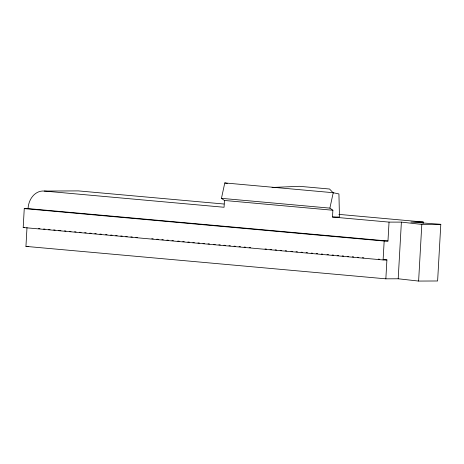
<?xml version="1.0" encoding="UTF-8"?>
<svg xmlns="http://www.w3.org/2000/svg" width="464" height="464" viewBox="0 0 464 464"><rect width="100%" height="100%" fill="white"/><g stroke="black" fill="none" stroke-linecap="round" stroke-linejoin="round"><path stroke-width="0.7" d="M385.851 278.829L386.906 259.933L383.107 259.95L23.2 227.505L24.256 208.609L28.055 208.591L387.968 241.031L389.041 222.105L401.383 222.117L421.805 224.408L440.8 224.321L437.616 280.981L418.615 281.068L398.199 278.777L385.851 278.829L25.943 246.39L26.999 227.488M221.444 198.343L329.887 208.121L332.879 210.244L332.502 217.036L339.462 217.007L338.929 193.94L333.233 192.711L224.791 182.932L221.444 198.343L224.437 200.471L224.06 207.263L44.213 191.052A18.949 15.138 89.7 0 0 28.055 208.591M383.107 259.95L384.169 241.048L387.968 241.031M398.199 278.777L401.383 222.117M418.615 281.068L421.805 224.408M423.151 223.416L423.232 222.018L338.853 214.374M329.887 208.121L333.233 192.711M272.032 187.473L299.361 186.302L329.562 189.022L333.332 193.001M44.213 191.052L78.404 190.895L224.077 204.027M423.232 222.018L410.884 222.07L440.8 224.321M23.2 227.505L24.464 227.499M25.943 246.39L28.791 246.378M224.437 200.471L332.879 210.244M332.502 217.036L389.041 222.105M24.256 208.609L384.169 241.048M38.541 228.532L39.979 228.659M43.587 228.984L45.031 229.117M48.639 229.442L50.077 229.57M53.685 229.895L55.129 230.028M58.737 230.353L60.9 230.544M64.508 230.869L65.946 231.002M69.554 231.327L70.998 231.455M74.6 231.78L76.044 231.913M79.651 232.238L81.096 232.365M84.697 232.69L86.142 232.824M89.749 233.148L91.193 233.276M94.795 233.601L96.239 233.728M99.847 234.053L101.291 234.187M105.618 234.575L107.056 234.709M110.664 235.033L112.108 235.161M115.716 235.486L117.154 235.619M120.762 235.944L122.206 236.072M125.814 236.396L127.252 236.524M130.86 236.855L132.304 236.982M135.911 237.307L137.35 237.435M151.774 238.74L153.219 238.867M156.826 239.192L158.27 239.32M161.872 239.65L163.316 239.778M166.924 240.103L168.368 240.23M171.97 240.555L173.414 240.688M177.741 241.077L179.185 241.21M182.793 241.535L184.231 241.663M187.839 241.988L189.283 242.115M192.891 242.446L194.329 242.573M197.937 242.898L199.381 243.026M202.988 243.351L204.427 243.484M208.034 243.809L209.479 243.936M213.805 244.331L215.25 244.458M218.851 244.783L220.296 244.911M223.903 245.241L225.347 245.369M228.949 245.694L230.393 245.821M234.001 246.146L235.445 246.28M239.047 246.604L240.491 246.732M244.099 247.057L245.543 247.19M249.145 247.515L250.589 247.643M265.014 248.942L266.458 249.075M270.065 249.4L271.504 249.528M275.111 249.852L276.556 249.986M280.163 250.311L281.602 250.438M285.209 250.763L286.653 250.896M290.98 251.285L292.424 251.413M296.026 251.737L297.47 251.871M301.078 252.196L302.522 252.323M306.124 252.648L307.568 252.781M311.176 253.106L312.62 253.234M316.222 253.559L317.666 253.692M321.274 254.017L322.718 254.144M327.045 254.533L328.483 254.666M332.091 254.991L333.535 255.119M337.142 255.444L338.581 255.577M342.188 255.902L343.633 256.029M347.24 256.354L348.679 256.488M352.286 256.812L353.73 256.94M357.338 257.265L358.776 257.398M362.384 257.723L363.828 257.851M378.253 259.15L379.697 259.283M383.299 259.608L386.906 259.933M224.791 182.932L227.325 183.483"/></g></svg>
